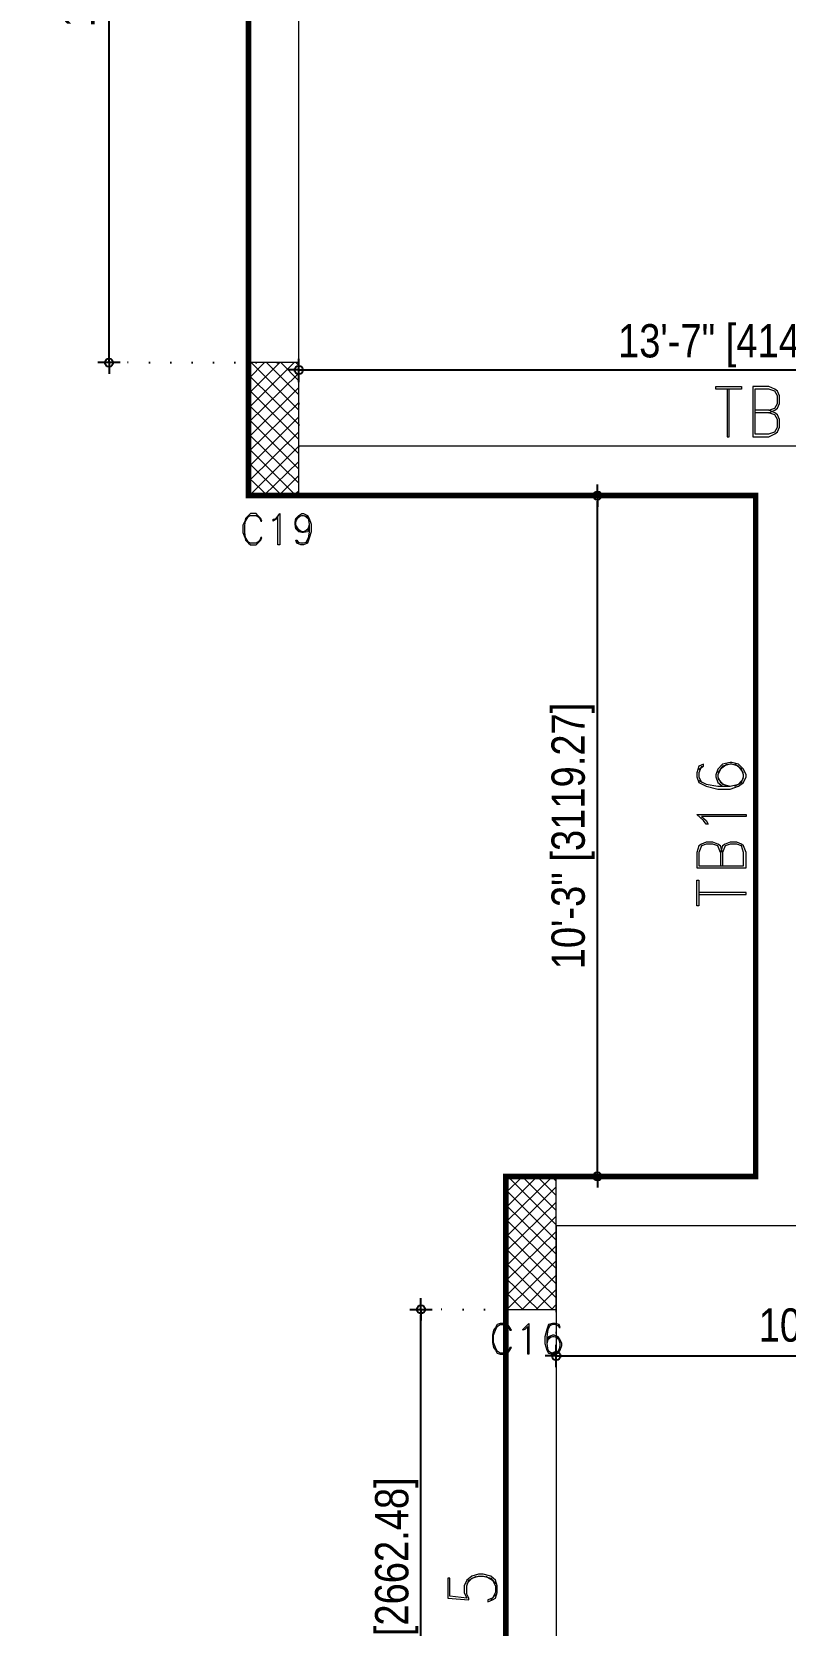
# Model space of a CAD drawing. Header units: inches. Extents: x 1259 to 4988, y 1085 to 3652.
# Drawn here: x 3871.9 to 4007.8, y 2481.9 to 2769.3 of the extents above; entities that cross this region are included whole.
import ezdxf

# ---------------------------------------------------------------- set-up
doc = ezdxf.new("R2010")
doc.units = ezdxf.units.IN
doc.header["$LTSCALE"] = 15
doc.header["$MEASUREMENT"] = 0
doc.header["$PDMODE"] = 2
doc.linetypes.add('DOT', pattern=[0.25, 0, -0.25])
for name, color, linetype in [('DIMENSION', 160, 'Continuous'), ('PDF_A_Column', 7, 'Continuous'), ('PDF_A_Column Hatch', 7, 'Continuous'), ('PDF_BEAM_LN', 7, 'Continuous'), ('PDF_BLS-TAG', 7, 'Continuous'), ('PDF_COL_NO', 7, 'Continuous')]:
    doc.layers.add(name, color=color, linetype=linetype)
doc.styles.add('swis721cnbt', font='swissc.ttf')
doc.dimstyles.get("Standard").update_dxf_attribs({"dimtxt": 6, "dimasz": 1, "dimexe": 0, "dimexo": 0, "dimgap": 0.5, "dimtad": 1, "dimdec": 1, "dimzin": 3, "dimdsep": 46, "dimlunit": 4, "dimtxsty": 'swis721cnbt', "dimblk": 'rp', "dimcen": 0.09, "dimclrd": 251, "dimclre": 3, "dimclrt": 160, "dimadec": 0, "dimazin": 0, "dimtfac": 0.6, "dimtdec": 1, "dimtofl": 0, "dimtmove": 0, "dimatfit": 3, "dimfxl": 9, "dimfrac": 1, "dimtolj": 1, "dimtzin": 0, "dimlwd": -1, "dimlwe": -1, "dimarcsym": 0})

# ---------------------------------------------------------------- blocks, each defined once
blk = doc.blocks.new('rp')
for p, q in [((0, 0), (-2, 0)), ((0, 2), (0, -2)), ((0, 0), (2, 0))]:
    blk.add_line(p, q)
blk.add_circle((0, 0), 0.75)
blk = doc.blocks.new('*D234')
at = {"layer": 'Defpoints', "color": 0, "transparency": 16777216}
for p in [(3966.49, 2553.96), (4092.2, 2553.96), (4092.2, 2530.49)]:
    blk.add_point(p, dxfattribs=at)
at = {"layer": 'DIMENSION', "color": 3, "linetype": 'DOT', "transparency": 16777216}
for p, q in [((3966.49, 2553.96), (3966.49, 2530.49)), ((4092.2, 2553.96), (4092.2, 2530.49))]:
    blk.add_line(p, q, dxfattribs=at)
at = {"layer": 'DIMENSION', "color": 251, "transparency": 16777216}
blk.add_line((3967.49, 2530.49), (4091.2, 2530.49), dxfattribs=at)
at = {"layer": 'DIMENSION', "color": 251, "transparency": 16777216, "rotation": 180}
blk.add_blockref('rp', (3966.49, 2530.49), dxfattribs=at)
at = {"layer": 'DIMENSION', "color": 251, "transparency": 16777216}
blk.add_blockref('rp', (4092.2, 2530.49), dxfattribs=at)
at = {"layer": 'DIMENSION', "color": 160, "transparency": 16777216, "insert": (4029.34, 2535.46), "char_height": 6, "attachment_point": 5, "style": 'swis721cnbt'}
blk.add_mtext('\\A1;10\'-5{\\H0.6x;\\S1#2;}" [3193.23]', dxfattribs=at)
blk = doc.blocks.new('*D236')
at = {"layer": 'Defpoints', "color": 0, "transparency": 16777216}
for p in [(4083.3, 2708.33), (3920.07, 2694.58), (4083.3, 2694.58)]:
    blk.add_point(p, dxfattribs=at)
at = {"layer": 'DIMENSION', "color": 3, "linetype": 'DOT', "transparency": 16777216}
for p, q in [((3920.07, 2694.58), (3920.07, 2708.33)), ((4083.3, 2694.58), (4083.3, 2708.33))]:
    blk.add_line(p, q, dxfattribs=at)
at = {"layer": 'DIMENSION', "color": 251, "transparency": 16777216}
blk.add_line((3921.07, 2708.33), (4082.3, 2708.33), dxfattribs=at)
at = {"layer": 'DIMENSION', "color": 251, "transparency": 16777216, "rotation": 180}
blk.add_blockref('rp', (3920.07, 2708.33), dxfattribs=at)
at = {"layer": 'DIMENSION', "color": 251, "transparency": 16777216}
blk.add_blockref('rp', (4083.3, 2708.33), dxfattribs=at)
at = {"layer": 'DIMENSION', "color": 160, "transparency": 16777216, "insert": (4001.68, 2712.69), "char_height": 6, "attachment_point": 5, "style": 'swis721cnbt'}
blk.add_mtext('\\A1;13\'-7" [4145.98]', dxfattribs=at)
blk = doc.blocks.new('*D248')
at = {"layer": 'Defpoints', "color": 0, "transparency": 16777216}
for p in [(3885.85, 2883.32), (3920.07, 2883.32), (3920.07, 2709.65)]:
    blk.add_point(p, dxfattribs=at)
at = {"layer": 'DIMENSION', "color": 3, "linetype": 'DOT', "transparency": 16777216}
for p, q in [((3920.07, 2883.32), (3885.85, 2883.32)), ((3920.07, 2709.65), (3885.85, 2709.65))]:
    blk.add_line(p, q, dxfattribs=at)
at = {"layer": 'DIMENSION', "color": 251, "transparency": 16777216}
blk.add_line((3885.85, 2710.65), (3885.85, 2882.32), dxfattribs=at)
for p, rotation in [((3885.85, 2883.32), 90), ((3885.85, 2709.65), 270)]:
    blk.add_blockref('rp', p, dxfattribs=dict(at, rotation=rotation))
at = {"layer": 'DIMENSION', "color": 160, "transparency": 16777216, "insert": (3880.88, 2796.49), "char_height": 6, "attachment_point": 5, "rotation": 90, "style": 'swis721cnbt'}
blk.add_mtext('\\A1;14\'-5{\\H0.6x;\\S1#2;}" [4411.36]', dxfattribs=at)
blk = doc.blocks.new('*D249')
at = {"layer": 'Defpoints', "color": 0, "transparency": 16777216}
for p in [(3942.1, 2538.88), (3957.41, 2538.88), (3957.41, 2434.06)]:
    blk.add_point(p, dxfattribs=at)
at = {"layer": 'DIMENSION', "color": 3, "linetype": 'DOT', "transparency": 16777216}
for p, q in [((3957.41, 2538.88), (3942.1, 2538.88)), ((3957.41, 2434.06), (3942.1, 2434.06))]:
    blk.add_line(p, q, dxfattribs=at)
at = {"layer": 'DIMENSION', "color": 251, "transparency": 16777216}
blk.add_line((3942.1, 2435.06), (3942.1, 2537.88), dxfattribs=at)
for p, rotation in [((3942.1, 2538.88), 90), ((3942.1, 2434.06), 270)]:
    blk.add_blockref('rp', p, dxfattribs=dict(at, rotation=rotation))
at = {"layer": 'DIMENSION', "color": 160, "transparency": 16777216, "insert": (3937.73, 2486.47), "char_height": 6, "attachment_point": 5, "rotation": 90, "style": 'swis721cnbt'}
blk.add_mtext('\\A1;8\'-9" [2662.48]', dxfattribs=at)
blk = doc.blocks.new('*D250')
at = {"layer": 'Defpoints', "color": 0, "transparency": 16777216}
for p in [(3973.91, 2685.67), (4002.45, 2685.67), (4002.45, 2562.86)]:
    blk.add_point(p, dxfattribs=at)
at = {"layer": 'DIMENSION', "color": 3, "linetype": 'DOT', "transparency": 16777216}
for p, q in [((4002.45, 2685.67), (3973.91, 2685.67)), ((4002.45, 2562.86), (3973.91, 2562.86))]:
    blk.add_line(p, q, dxfattribs=at)
at = {"layer": 'DIMENSION', "color": 251, "transparency": 16777216}
blk.add_line((3973.91, 2563.86), (3973.91, 2684.67), dxfattribs=at)
for p, rotation in [((3973.91, 2685.67), 90), ((3973.91, 2562.86), 270)]:
    blk.add_blockref('rp', p, dxfattribs=dict(at, rotation=rotation))
at = {"layer": 'DIMENSION', "color": 160, "transparency": 16777216, "insert": (3969.54, 2624.27), "char_height": 6, "attachment_point": 5, "rotation": 90, "style": 'swis721cnbt'}
blk.add_mtext('\\A1;10\'-3" [3119.27]', dxfattribs=at)

msp = doc.modelspace()

# ---------------------------------------------------------------- linework, layer by layer
at = {"layer": 'DIMENSION', "const_width": 1}
msp.add_lwpolyline([(4020.438, 2083.457), (4020.438, 2425.156), (3957.408, 2425.156), (3957.408, 2562.864), (4002.454, 2562.864), (4002.454, 2685.67), (3910.992, 2685.67), (3910.992, 2883.324)], dxfattribs=at)
at = {"layer": 'PDF_A_Column', "lineweight": 0}
for points in [[(3910.992, 2685.67), (3920.07, 2685.67), (3920.07, 2709.649), (3910.992, 2709.649)], [(3957.408, 2538.885), (3966.486, 2538.885), (3966.486, 2562.864), (3957.408, 2562.864)]]:
    msp.add_lwpolyline(points, close=True, dxfattribs=at)
at = {"layer": 'PDF_A_Column Hatch', "lineweight": 0}
for points in [[(3910.992, 2709.306), (3911.335, 2709.649)], [(3910.992, 2706.737), (3913.904, 2709.649)], [(3910.992, 2703.996), (3916.644, 2709.649)], [(3910.992, 2701.427), (3919.213, 2709.649)], [(3910.992, 2698.858), (3920.07, 2707.764)], [(3910.992, 2707.422), (3920.07, 2698.515)], [(3911.506, 2709.649), (3920.07, 2701.085)], [(3914.246, 2709.649), (3920.07, 2703.825)], [(3916.815, 2709.649), (3920.07, 2706.394)], [(3919.556, 2709.649), (3920.07, 2709.135)], [(3910.992, 2696.118), (3920.07, 2705.195)], [(3910.992, 2704.853), (3920.07, 2695.775)], [(3910.992, 2693.548), (3920.07, 2702.455)], [(3910.992, 2702.112), (3920.07, 2693.206)], [(3910.992, 2690.808), (3920.07, 2699.886)], [(3910.992, 2699.543), (3920.07, 2690.465)], [(3910.992, 2688.239), (3920.07, 2697.145)], [(3910.992, 2696.803), (3920.07, 2687.896)], [(3910.992, 2694.234), (3919.556, 2685.67)], [(3911.163, 2685.67), (3920.07, 2694.576)], [(3910.992, 2691.664), (3916.987, 2685.67)], [(3913.732, 2685.67), (3920.07, 2691.836)], [(3910.992, 2688.924), (3914.418, 2685.67)], [(3916.473, 2685.67), (3920.07, 2689.266)], [(3910.992, 2686.355), (3911.677, 2685.67)], [(3919.042, 2685.67), (3920.07, 2686.526)], [(3957.408, 2557.211), (3963.06, 2562.864), (3966.486, 2559.438)], [(3957.408, 2562.521), (3957.751, 2562.864), (3966.486, 2554.128)], [(3957.408, 2559.952), (3960.491, 2562.864)], [(3957.408, 2554.642), (3965.801, 2562.864)], [(3957.408, 2551.902), (3966.486, 2560.98)], [(3960.32, 2562.864), (3966.486, 2556.698)], [(3965.63, 2562.864), (3966.486, 2562.007)], [(3957.408, 2560.466), (3966.486, 2551.388)], [(3957.408, 2549.333), (3966.486, 2558.239)], [(3957.408, 2557.725), (3966.486, 2548.819)], [(3957.408, 2546.592), (3966.486, 2555.67)], [(3957.408, 2555.156), (3966.486, 2546.25)], [(3957.408, 2544.023), (3966.486, 2552.929)], [(3957.408, 2552.587), (3966.486, 2543.509)], [(3957.408, 2541.283), (3966.486, 2550.36)], [(3957.408, 2549.846), (3966.486, 2540.94)], [(3957.408, 2547.277), (3965.801, 2538.885)], [(3957.579, 2538.885), (3966.486, 2547.62)], [(3957.408, 2544.537), (3963.232, 2538.885)], [(3960.32, 2538.885), (3966.486, 2545.051)], [(3957.408, 2541.968), (3960.491, 2538.885)], [(3962.889, 2538.885), (3966.486, 2542.482)], [(3957.408, 2539.227), (3957.922, 2538.885)], [(3965.63, 2538.885), (3966.486, 2539.741)]]:
    msp.add_lwpolyline(points, dxfattribs=at)
at = {"layer": 'PDF_BEAM_LN', "lineweight": 0}
msp.add_lwpolyline([(4020.438, 2071.639), (4020.438, 2425.156), (3957.408, 2425.156), (3957.408, 2562.864), (4002.454, 2562.864), (4002.454, 2685.67), (3910.992, 2685.67), (3910.992, 2883.324), (4171.677, 2883.324), (4171.677, 3012.467), (4417.289, 3012.467), (4417.289, 2883.324), (4677.802, 2883.324), (4677.802, 2739.622), (4710.687, 2739.622), (4710.687, 2727.633), (4677.802, 2685.67), (4631.386, 2685.67), (4631.386, 2434.063), (4677.802, 2434.063), (4713.428, 2391.757), (4710.687, 2380.11), (4677.802, 2380.11), (4677.802, 2224.419)], dxfattribs=at)
for points in [[(4171.677, 2874.418), (4171.677, 2694.576), (3920.07, 2694.576), (3920.07, 2874.418)], [(4092.204, 2434.063), (4092.204, 2553.957), (3966.486, 2553.957), (3966.486, 2434.063)]]:
    msp.add_lwpolyline(points, close=True, dxfattribs=at)
at = {"layer": 'PDF_BLS-TAG', "lineweight": 0}
for points in [[(3995.261, 2705.367), (3999.885, 2705.367), (3999.885, 2704.853), (3995.261, 2704.853)], [(3993.548, 2626.408), (3993.034, 2627.093), (3991.835, 2628.12), (4000.741, 2628.12), (4000.741, 2627.778), (3992.691, 2627.778), (3993.548, 2627.093), (3993.89, 2626.408)], [(3991.835, 2611.678), (3991.835, 2616.302), (3992.178, 2616.302), (3992.178, 2611.678)]]:
    msp.add_lwpolyline(points, close=True, dxfattribs=at)
for points in [[(3997.316, 2704.853), (3997.316, 2696.289), (3997.658, 2696.289), (3997.658, 2704.853)], [(4004.852, 2700.571), (4005.88, 2701.085), (4006.394, 2701.427), (4006.736, 2702.284), (4006.736, 2703.654), (4006.394, 2704.51), (4005.88, 2704.853), (4004.852, 2705.367), (4001.94, 2705.367), (4001.94, 2696.289), (4004.852, 2696.289), (4005.88, 2696.803), (4006.394, 2697.145), (4006.736, 2698.002), (4006.736, 2699.372), (4006.394, 2700.228), (4005.88, 2700.571), (4004.852, 2701.085), (4002.283, 2701.085)], [(4004.852, 2701.085), (4005.88, 2701.427), (4006.394, 2702.284), (4006.394, 2703.654), (4005.88, 2704.51), (4004.852, 2704.853), (4002.283, 2704.853), (4002.283, 2696.803), (4004.852, 2696.803), (4005.88, 2697.145), (4006.394, 2698.002), (4006.394, 2699.372), (4005.88, 2700.228), (4004.852, 2700.571), (4002.283, 2700.571)], [(3992.178, 2636.342), (3993.034, 2636.856), (3993.034, 2637.198), (3992.178, 2636.856), (3991.835, 2635.657), (3991.835, 2634.971), (3992.178, 2633.944), (3993.548, 2633.259), (3995.603, 2632.745), (3997.83, 2632.745), (3999.371, 2633.259), (4000.228, 2633.944), (4000.741, 2634.971), (4000.741, 2635.314), (4000.228, 2636.342), (3999.371, 2637.198), (3998.172, 2637.541), (3997.83, 2637.541), (3996.46, 2637.198), (3995.603, 2636.342), (3995.261, 2635.314), (3995.261, 2634.971), (3995.603, 2633.944), (3996.46, 2633.259)], [(3992.691, 2636.856), (3992.178, 2635.657), (3992.178, 2634.971), (3992.691, 2633.944)], [(4000.228, 2635.657), (3999.371, 2636.856), (3998.172, 2637.198), (3997.83, 2637.198), (3996.46, 2636.856), (3995.603, 2635.657)], [(3997.316, 2637.198), (3996.117, 2636.342), (3995.603, 2635.314), (3995.603, 2634.971), (3996.117, 2633.944), (3997.316, 2633.259)], [(3998.686, 2633.259), (3999.885, 2633.944), (4000.228, 2634.971), (4000.228, 2635.314), (3999.885, 2636.342), (3998.686, 2637.198)], [(3992.178, 2634.286), (3993.548, 2633.601), (3995.603, 2633.259), (3997.83, 2633.259), (3999.371, 2633.601), (4000.228, 2634.629)], [(3995.603, 2634.629), (3996.46, 2633.601), (3997.83, 2633.259)], [(3996.46, 2621.269), (3996.117, 2622.468), (3995.603, 2622.811), (3994.747, 2623.153), (3993.548, 2623.153), (3992.691, 2622.811), (3992.178, 2622.468), (3991.835, 2621.269), (3991.835, 2618.529), (4000.741, 2618.529), (4000.741, 2621.269), (4000.228, 2622.468), (3999.885, 2622.811), (3999.029, 2623.153), (3997.83, 2623.153), (3996.973, 2622.811), (3996.46, 2622.468), (3996.117, 2621.269), (3996.117, 2618.871)], [(3996.117, 2621.269), (3995.603, 2622.468), (3994.747, 2622.811), (3993.548, 2622.811), (3992.691, 2622.468), (3992.178, 2621.269), (3992.178, 2618.871), (4000.228, 2618.871), (4000.228, 2621.269), (3999.885, 2622.468), (3999.029, 2622.811), (3997.83, 2622.811), (3996.973, 2622.468), (3996.46, 2621.269), (3996.46, 2618.871)], [(3992.178, 2613.733), (4000.741, 2613.733), (4000.741, 2614.076), (3992.178, 2614.076)], [(3953.811, 2490.756), (3955.01, 2490.071), (3955.524, 2489.043), (3955.524, 2487.844), (3955.01, 2486.816), (3954.154, 2486.474), (3954.154, 2486.131), (3955.01, 2486.474), (3955.524, 2486.816), (3955.867, 2487.844), (3955.867, 2489.043), (3955.524, 2490.071), (3954.668, 2490.756), (3953.298, 2491.098), (3952.441, 2491.098), (3951.242, 2490.756), (3950.386, 2490.071), (3949.872, 2489.043), (3949.872, 2487.844), (3950.386, 2486.816), (3947.303, 2487.159), (3947.303, 2490.413), (3946.96, 2490.413), (3946.96, 2486.816), (3950.728, 2486.474), (3950.728, 2486.816), (3950.386, 2487.501), (3950.386, 2489.043), (3950.728, 2490.071), (3952.099, 2490.756)], [(3950.386, 2489.385), (3951.242, 2490.413), (3952.441, 2490.756), (3953.298, 2490.756), (3954.668, 2490.413), (3955.524, 2489.385)], [(3955.524, 2487.501), (3954.668, 2486.474)]]:
    msp.add_lwpolyline(points, dxfattribs=at)
at = {"layer": 'PDF_COL_NO', "lineweight": 0}
for points in [[(3913.39, 2681.045), (3913.219, 2681.559), (3912.705, 2682.073), (3912.362, 2682.415), (3911.335, 2682.415), (3910.992, 2682.073), (3910.478, 2681.559), (3910.307, 2681.045), (3909.964, 2680.36), (3909.964, 2678.99), (3910.307, 2678.133), (3910.478, 2677.62), (3910.992, 2677.106), (3911.335, 2676.763), (3912.362, 2676.763), (3912.705, 2677.106), (3913.219, 2677.62), (3913.39, 2678.133), (3913.219, 2678.133), (3913.047, 2677.62), (3912.705, 2677.277), (3912.362, 2677.106), (3911.335, 2677.106), (3910.992, 2677.277), (3910.478, 2678.133), (3910.307, 2678.99), (3910.307, 2680.36), (3910.478, 2681.045), (3910.992, 2681.902), (3911.335, 2682.073), (3912.362, 2682.073), (3912.705, 2681.902), (3913.047, 2681.559), (3913.219, 2681.045)], [(3915.445, 2681.388), (3915.959, 2681.559), (3916.644, 2682.415), (3916.644, 2676.763), (3916.302, 2676.763), (3916.302, 2681.902), (3915.959, 2681.388), (3915.445, 2681.045)], [(3958.436, 2535.117), (3958.093, 2535.63), (3957.751, 2536.144), (3957.237, 2536.316), (3956.381, 2536.316), (3955.867, 2536.144), (3955.524, 2535.63), (3955.182, 2535.117), (3955.01, 2534.26), (3955.01, 2532.89), (3955.182, 2532.034), (3955.524, 2531.52), (3955.867, 2531.006), (3956.381, 2530.835), (3957.237, 2530.835), (3957.751, 2531.006), (3958.093, 2531.52), (3958.436, 2532.034), (3958.093, 2532.034), (3957.922, 2531.52), (3957.751, 2531.349), (3957.237, 2531.006), (3956.381, 2531.006), (3955.867, 2531.349), (3955.524, 2532.034), (3955.182, 2532.89), (3955.182, 2534.26), (3955.524, 2535.117), (3955.867, 2535.802), (3956.381, 2536.144), (3957.237, 2536.144), (3957.751, 2535.802), (3957.922, 2535.63), (3958.093, 2535.117)], [(3960.491, 2535.288), (3960.834, 2535.63), (3961.519, 2536.316), (3961.519, 2530.835), (3961.348, 2530.835), (3961.348, 2535.802), (3960.834, 2535.288), (3960.491, 2535.117)]]:
    msp.add_lwpolyline(points, close=True, dxfattribs=at)
for points in [[(3921.954, 2679.675), (3921.611, 2679.161), (3920.926, 2678.99), (3920.584, 2678.99), (3920.07, 2679.161), (3919.556, 2679.675), (3919.385, 2680.531), (3919.385, 2680.874), (3919.556, 2681.559), (3920.07, 2682.073), (3920.584, 2682.415), (3920.926, 2682.415), (3921.611, 2682.073), (3921.954, 2681.559), (3922.296, 2680.531), (3922.296, 2679.161), (3921.954, 2677.962), (3921.611, 2677.106), (3920.926, 2676.763), (3920.412, 2676.763), (3919.727, 2677.106), (3919.556, 2677.62), (3919.727, 2677.62), (3920.07, 2677.106)], [(3920.412, 2679.161), (3919.727, 2679.675), (3919.556, 2680.531), (3919.556, 2680.874), (3919.727, 2681.559), (3920.412, 2682.073)], [(3919.556, 2681.045), (3920.07, 2681.902), (3920.584, 2682.073), (3920.926, 2682.073), (3921.611, 2681.902), (3921.954, 2681.045)], [(3921.097, 2682.073), (3921.782, 2681.559), (3921.954, 2680.531), (3921.954, 2679.161), (3921.782, 2677.962), (3921.269, 2677.106)], [(3921.954, 2680.36), (3921.611, 2679.504), (3920.926, 2679.161), (3920.584, 2679.161), (3920.07, 2679.504), (3919.556, 2680.36)], [(3921.954, 2680.531), (3921.782, 2679.675), (3921.097, 2679.161)], [(3921.611, 2677.277), (3920.926, 2677.106), (3920.412, 2677.106), (3919.727, 2677.277)], [(3966.828, 2536.144), (3967, 2535.63), (3967.171, 2535.63), (3967, 2536.144), (3966.315, 2536.316), (3965.801, 2536.316), (3965.116, 2536.144), (3964.773, 2535.288), (3964.431, 2533.918), (3964.431, 2532.719), (3964.773, 2531.52), (3965.116, 2531.006), (3965.801, 2530.835), (3966.143, 2530.835), (3966.828, 2531.006), (3967.171, 2531.52), (3967.514, 2532.376), (3967.514, 2532.719), (3967.171, 2533.404), (3966.828, 2533.918), (3966.143, 2534.26), (3965.801, 2534.26), (3965.116, 2533.918), (3964.773, 2533.404)], [(3965.458, 2536.144), (3964.944, 2535.288), (3964.773, 2533.918), (3964.773, 2532.719), (3964.944, 2531.52), (3965.63, 2531.006)], [(3967, 2535.802), (3966.315, 2536.144), (3965.801, 2536.144), (3965.116, 2535.802)], [(3967.171, 2532.89), (3966.828, 2533.746), (3966.143, 2533.918), (3965.801, 2533.918), (3965.116, 2533.746), (3964.773, 2532.89)], [(3965.63, 2533.918), (3964.944, 2533.404), (3964.773, 2532.719)], [(3964.773, 2532.034), (3965.116, 2531.349), (3965.801, 2531.006), (3966.143, 2531.006), (3966.828, 2531.349), (3967.171, 2532.034)], [(3966.315, 2531.006), (3967, 2531.52), (3967.171, 2532.376), (3967.171, 2532.719), (3967, 2533.404), (3966.315, 2533.918)]]:
    msp.add_lwpolyline(points, dxfattribs=at)

# ---------------------------------------------------------------- dimensions: what is measured, and where the dimension line sits
at = {"layer": 'DIMENSION'}
for base, p1, p2, picture, middle in [((3885.851, 2883.324), (3920.07, 2709.649), (3920.07, 2883.324), '*D248', (3880.88, 2796.486)), ((3973.914, 2685.67), (4002.454, 2562.864), (4002.454, 2685.67), '*D250', (3969.545, 2624.267)), ((3942.098, 2538.885), (3957.408, 2434.063), (3957.408, 2538.885), '*D249', (3937.729, 2486.474))]:
    dim = msp.add_linear_dim(base=base, p1=p1, p2=p2, angle=90, dimstyle='Standard', override={"dimfxl": 0.179688}, dxfattribs=at)
    dim.commit()
    dim.dimension.update_dxf_attribs({"geometry": picture, "text_midpoint": middle})
for base, p1, p2, picture, middle in [((4083.297, 2708.325), (3920.07, 2694.576), (4083.297, 2694.576), '*D236', (4001.683, 2712.69)), ((4092.204, 2530.488), (3966.486, 2553.957), (4092.204, 2553.957), '*D234', (4029.345, 2535.459))]:
    dim = msp.add_linear_dim(base=base, p1=p1, p2=p2, dimstyle='Standard', override={"dimfxl": 0.179688}, dxfattribs=at)
    dim.commit()
    dim.dimension.update_dxf_attribs({"geometry": picture, "text_midpoint": middle})

doc.saveas('drawing.dxf')
